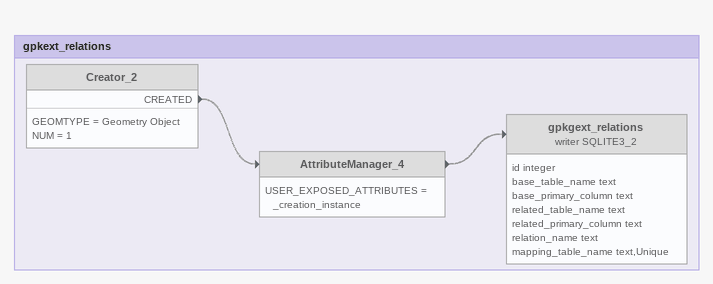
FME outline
Bookmark: gpkext_relations
Creator_2 [off]
    GEOMTYPE = Geometry Object
    NUM = 1
    CREATED -> AttributeManager_4 [off]
AttributeManager_4 [off]
    USER_EXPOSED_ATTRIBUTES = _creation_instance
    -> gpkgext_relations (writer SQLITE3_2) [off]
gpkgext_relations (writer SQLITE3_2) [off]
    attributes: id integer, base_table_name text, base_primary_column text, related_table_name text, related_primary_column text, relation_name text, mapping_table_name text,Unique
